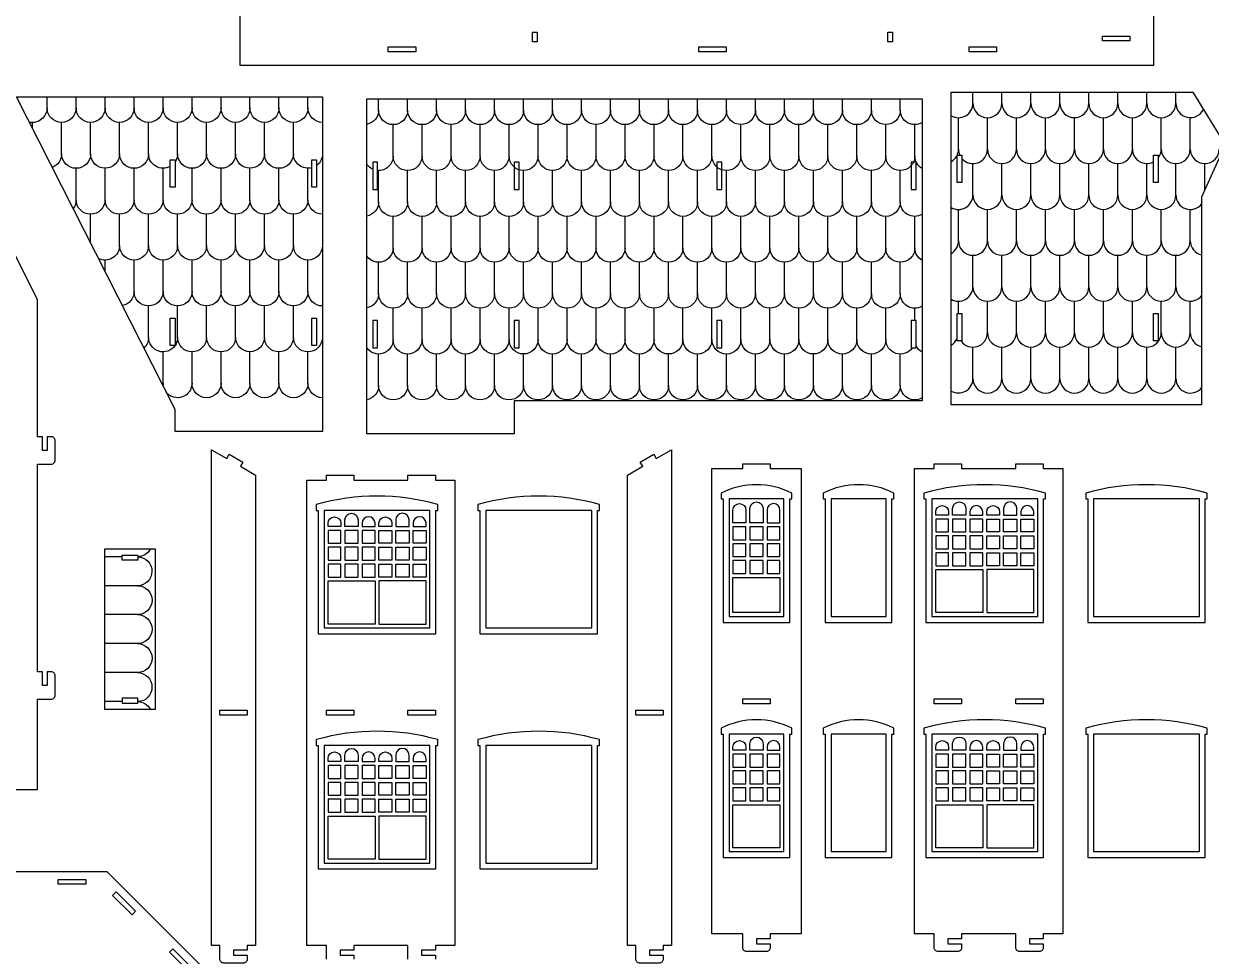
# Model space of a CAD drawing. Extents: x -2201 to 1951, y -2621 to 1009.
# Drawn here: x -1157 to 296, y -2041 to -899 of the extents above; entities that cross this region are included whole.
import ezdxf

# ---------------------------------------------------------------- set-up
doc = ezdxf.new("R2010")
doc.units = 0
doc.header["$MEASUREMENT"] = 0
doc.layers.add('LAYER1', color=18, linetype='CONTINUOUS')

msp = doc.modelspace()

# ---------------------------------------------------------------- linework, layer by layer
at = {"layer": 'LAYER1'}
for points in [[(225.5, -879), (225.5, -949.8), (-892.3, -949.8), (-892.3, -847.8)], [(-1128.8, -1001.9), (-1128.8, -988.2)], [(-1093.3, -1001.9), (-1093.3, -988.2)], [(-1057.8, -1001.9), (-1057.8, -988.2)], [(-1022.3, -1001.9), (-1022.3, -988.2)], [(-986.8, -1001.9), (-986.8, -988.2)], [(-951.4, -1001.9), (-951.4, -988.2)], [(-915.9, -1001.9), (-915.9, -988.2)], [(-880.4, -1001.9), (-880.4, -988.2)], [(-844.9, -1001.9), (-844.9, -988.2)], [(-809.4, -1001.9), (-809.4, -988.2)], [(4.6, -996.1), (4.6, -982.4)], [(40.1, -996.1), (40.1, -982.4)], [(75.6, -996.1), (75.6, -982.4)], [(111.1, -996.1), (111.1, -982.4)], [(146.5, -996.1), (146.5, -982.4)], [(182, -996.1), (182, -982.4)], [(217.5, -996.1), (217.5, -982.4)], [(253, -996.1), (253, -982.4)], [(-722.9, -1004.6), (-722.9, -990.9)], [(-687.4, -1004.6), (-687.4, -990.9)], [(-651.9, -1004.6), (-651.9, -990.9)], [(-616.5, -1004.6), (-616.5, -990.9)], [(-581, -1004.6), (-581, -990.9)], [(-545.5, -1004.6), (-545.5, -990.9)], [(-510, -1004.6), (-510, -990.9)], [(-474.5, -1004.6), (-474.5, -990.9)], [(-439.1, -1004.6), (-439.1, -990.9)], [(-403.6, -1004.6), (-403.6, -990.9)], [(-368.1, -1004.6), (-368.1, -990.9)], [(-332.6, -1004.6), (-332.6, -990.9)], [(-297.1, -1004.6), (-297.1, -990.9)], [(-261.7, -1004.6), (-261.7, -990.9)], [(-226.2, -1004.6), (-226.2, -990.9)], [(-190.7, -1004.6), (-190.7, -990.9)], [(-155.2, -1004.6), (-155.2, -990.9)], [(-119.7, -1004.6), (-119.7, -990.9)], [(-84.3, -1004.6), (-84.3, -990.9)], [(-13.1, -1052.3), (-13.1, -1013.8)], [(22.4, -1052.3), (22.4, -1013.8)], [(57.8, -1052.3), (57.8, -1013.8)], [(93.3, -1052.3), (93.3, -1013.8)], [(128.8, -1052.3), (128.8, -1013.8)], [(164.3, -1052.3), (164.3, -1013.8)], [(199.8, -1052.3), (199.8, -1013.8)], [(235.2, -1052.3), (235.2, -1013.8)], [(270.7, -1052.3), (270.7, -1013.8)], [(-1146.5, -1027.1), (-1146.5, -1019.6)], [(-1111, -1058.1), (-1111, -1019.6)], [(-1075.5, -1058.1), (-1075.5, -1019.6)], [(-1040.1, -1058.1), (-1040.1, -1019.6)], [(-1004.6, -1058.1), (-1004.6, -1019.6)], [(-969.1, -1058.1), (-969.1, -1019.6)], [(-933.6, -1058.1), (-933.6, -1019.6)], [(-898.1, -1058.1), (-898.1, -1019.6)], [(-862.7, -1058.1), (-862.7, -1019.6)], [(-827.2, -1058.1), (-827.2, -1019.6)], [(-705.2, -1060.8), (-705.2, -1022.3)], [(-669.7, -1060.8), (-669.7, -1022.3)], [(-634.2, -1060.8), (-634.2, -1022.3)], [(-598.7, -1060.8), (-598.7, -1022.3)], [(-563.2, -1060.8), (-563.2, -1022.3)], [(-527.8, -1060.8), (-527.8, -1022.3)], [(-492.3, -1060.8), (-492.3, -1022.3)], [(-456.8, -1060.8), (-456.8, -1022.3)], [(-421.3, -1060.8), (-421.3, -1022.3)], [(-385.8, -1060.8), (-385.8, -1022.3)], [(-350.4, -1060.8), (-350.4, -1022.3)], [(-314.9, -1060.8), (-314.9, -1022.3)], [(-279.4, -1060.8), (-279.4, -1022.3)], [(-243.9, -1060.8), (-243.9, -1022.3)], [(-208.4, -1060.8), (-208.4, -1022.3)], [(-173, -1060.8), (-173, -1022.3)], [(-137.5, -1060.8), (-137.5, -1022.3)], [(-102, -1060.8), (-102, -1022.3)], [(-66.5, -1060.8), (-66.5, -1022.3)], [(4.6, -1108.5), (4.6, -1070.1)], [(40.1, -1108.5), (40.1, -1070.1)], [(75.6, -1108.5), (75.6, -1070.1)], [(111.1, -1108.5), (111.1, -1070.1)], [(146.5, -1108.5), (146.5, -1070.1)], [(182, -1108.5), (182, -1070.1)], [(217.5, -1108.5), (217.5, -1070.1)], [(253, -1108.5), (253, -1070.1)], [(288.5, -1102.2), (288.5, -1070.1)], [(-1093.3, -1114.3), (-1093.3, -1075.8)], [(-1057.8, -1114.3), (-1057.8, -1075.8)], [(-1022.3, -1114.3), (-1022.3, -1075.8)], [(-986.8, -1114.3), (-986.8, -1075.8)], [(-951.4, -1114.3), (-951.4, -1075.8)], [(-915.9, -1114.3), (-915.9, -1075.8)], [(-880.4, -1114.3), (-880.4, -1075.8)], [(-844.9, -1114.3), (-844.9, -1075.8)], [(-809.4, -1114.3), (-809.4, -1075.8)], [(-722.9, -1117), (-722.9, -1078.5)], [(-687.4, -1117), (-687.4, -1078.5)], [(-651.9, -1117), (-651.9, -1078.5)], [(-616.5, -1117), (-616.5, -1078.5)], [(-581, -1117), (-581, -1078.5)], [(-545.5, -1117), (-545.5, -1078.5)], [(-510, -1117), (-510, -1078.5)], [(-474.5, -1117), (-474.5, -1078.5)], [(-439.1, -1117), (-439.1, -1078.5)], [(-403.6, -1117), (-403.6, -1078.5)], [(-368.1, -1117), (-368.1, -1078.5)], [(-332.6, -1117), (-332.6, -1078.5)], [(-297.1, -1117), (-297.1, -1078.5)], [(-261.7, -1117), (-261.7, -1078.5)], [(-226.2, -1117), (-226.2, -1078.5)], [(-190.7, -1117), (-190.7, -1078.5)], [(-155.2, -1117), (-155.2, -1078.5)], [(-119.7, -1117), (-119.7, -1078.5)], [(-84.3, -1117), (-84.3, -1078.5)], [(-1075.5, -1167.2), (-1075.5, -1132)], [(-1040.1, -1170.5), (-1040.1, -1132)], [(-1004.6, -1170.5), (-1004.6, -1132)], [(-969.1, -1170.5), (-969.1, -1132)], [(-933.6, -1170.5), (-933.6, -1132)], [(-898.1, -1170.5), (-898.1, -1132)], [(-862.7, -1170.5), (-862.7, -1132)], [(-827.2, -1170.5), (-827.2, -1132)], [(-13.1, -1164.7), (-13.1, -1126.3)], [(22.4, -1164.7), (22.4, -1126.3)], [(57.8, -1164.7), (57.8, -1126.3)], [(93.3, -1164.7), (93.3, -1126.3)], [(128.8, -1164.7), (128.8, -1126.3)], [(164.3, -1164.7), (164.3, -1126.3)], [(199.8, -1164.7), (199.8, -1126.3)], [(235.2, -1164.7), (235.2, -1126.3)], [(270.7, -1164.7), (270.7, -1126.3)], [(-705.2, -1173.2), (-705.2, -1134.7)], [(-669.7, -1173.2), (-669.7, -1134.7)], [(-634.2, -1173.2), (-634.2, -1134.7)], [(-598.7, -1173.2), (-598.7, -1134.7)], [(-563.2, -1173.2), (-563.2, -1134.7)], [(-527.8, -1173.2), (-527.8, -1134.7)], [(-492.3, -1173.2), (-492.3, -1134.7)], [(-456.8, -1173.2), (-456.8, -1134.7)], [(-421.3, -1173.2), (-421.3, -1134.7)], [(-385.8, -1173.2), (-385.8, -1134.7)], [(-350.4, -1173.2), (-350.4, -1134.7)], [(-314.9, -1173.2), (-314.9, -1134.7)], [(-279.4, -1173.2), (-279.4, -1134.7)], [(-243.9, -1173.2), (-243.9, -1134.7)], [(-208.4, -1173.2), (-208.4, -1134.7)], [(-173, -1173.2), (-173, -1134.7)], [(-137.5, -1173.2), (-137.5, -1134.7)], [(-102, -1173.2), (-102, -1134.7)], [(-66.5, -1173.2), (-66.5, -1134.7)], [(-1057.8, -1202.3), (-1057.8, -1188.3)], [(-1022.3, -1226.7), (-1022.3, -1188.3)], [(-986.8, -1226.7), (-986.8, -1188.3)], [(-951.4, -1226.7), (-951.4, -1188.3)], [(-915.9, -1226.7), (-915.9, -1188.3)], [(-880.4, -1226.7), (-880.4, -1188.3)], [(-844.9, -1226.7), (-844.9, -1188.3)], [(-809.4, -1226.7), (-809.4, -1188.3)], [(-722.9, -1229.4), (-722.9, -1191)], [(-687.4, -1229.4), (-687.4, -1191)], [(-651.9, -1229.4), (-651.9, -1191)], [(-616.5, -1229.4), (-616.5, -1191)], [(-581, -1229.4), (-581, -1191)], [(-545.5, -1229.4), (-545.5, -1191)], [(-510, -1229.4), (-510, -1191)], [(-474.5, -1229.4), (-474.5, -1191)], [(-439.1, -1229.4), (-439.1, -1191)], [(-403.6, -1229.4), (-403.6, -1191)], [(-368.1, -1229.4), (-368.1, -1191)], [(-332.6, -1229.4), (-332.6, -1191)], [(-297.1, -1229.4), (-297.1, -1191)], [(-261.7, -1229.4), (-261.7, -1191)], [(-226.2, -1229.4), (-226.2, -1191)], [(-190.7, -1229.4), (-190.7, -1191)], [(-155.2, -1229.4), (-155.2, -1191)], [(-119.7, -1229.4), (-119.7, -1191)], [(-84.3, -1229.4), (-84.3, -1191)], [(4.6, -1220.9), (4.6, -1182.5)], [(40.1, -1220.9), (40.1, -1182.5)], [(75.6, -1220.9), (75.6, -1182.5)], [(111.1, -1220.9), (111.1, -1182.5)], [(146.5, -1220.9), (146.5, -1182.5)], [(182, -1220.9), (182, -1182.5)], [(217.5, -1220.9), (217.5, -1182.5)], [(253, -1220.9), (253, -1182.5)], [(-1004.6, -1282.9), (-1004.6, -1244.5)], [(-969.1, -1282.9), (-969.1, -1244.5)], [(-933.6, -1282.9), (-933.6, -1244.5)], [(-898.1, -1282.9), (-898.1, -1244.5)], [(-862.7, -1282.9), (-862.7, -1244.5)], [(-827.2, -1282.9), (-827.2, -1244.5)], [(-705.2, -1285.6), (-705.2, -1247.2)], [(-669.7, -1285.6), (-669.7, -1247.2)], [(-634.2, -1285.6), (-634.2, -1247.2)], [(-598.7, -1285.6), (-598.7, -1247.2)], [(-563.2, -1285.6), (-563.2, -1247.2)], [(-527.8, -1285.6), (-527.8, -1247.2)], [(-492.3, -1285.6), (-492.3, -1247.2)], [(-456.8, -1285.6), (-456.8, -1247.2)], [(-421.3, -1285.6), (-421.3, -1247.2)], [(-385.8, -1285.6), (-385.8, -1247.2)], [(-350.4, -1285.6), (-350.4, -1247.2)], [(-314.9, -1285.6), (-314.9, -1247.2)], [(-279.4, -1285.6), (-279.4, -1247.2)], [(-243.9, -1285.6), (-243.9, -1247.2)], [(-208.4, -1285.6), (-208.4, -1247.2)], [(-173, -1285.6), (-173, -1247.2)], [(-137.5, -1285.6), (-137.5, -1247.2)], [(-102, -1285.6), (-102, -1247.2)], [(-66.5, -1262.2), (-66.5, -1247.2)], [(-13.1, -1253.7), (-13.1, -1238.7)], [(22.4, -1277.1), (22.4, -1238.7)], [(57.8, -1277.1), (57.8, -1238.7)], [(93.3, -1277.1), (93.3, -1238.7)], [(128.8, -1277.1), (128.8, -1238.7)], [(164.3, -1277.1), (164.3, -1238.7)], [(199.8, -1277.1), (199.8, -1238.7)], [(235.2, -1277.1), (235.2, -1238.7)], [(270.7, -1277.1), (270.7, -1238.7)], [(-986.8, -1339.1), (-986.8, -1300.7)], [(-951.4, -1339.1), (-951.4, -1300.7)], [(-915.9, -1339.1), (-915.9, -1300.7)], [(-880.4, -1339.1), (-880.4, -1300.7)], [(-844.9, -1339.1), (-844.9, -1300.7)], [(-809.4, -1339.1), (-809.4, -1300.7)], [(-722.9, -1341.8), (-722.9, -1303.4)], [(-687.4, -1341.8), (-687.4, -1303.4)], [(-651.9, -1341.8), (-651.9, -1303.4)], [(-616.5, -1341.8), (-616.5, -1303.4)], [(-581, -1341.8), (-581, -1303.4)], [(-545.5, -1341.8), (-545.5, -1303.4)], [(-510, -1341.8), (-510, -1303.4)], [(-474.5, -1341.8), (-474.5, -1303.4)], [(-439.1, -1341.8), (-439.1, -1303.4)], [(-403.6, -1341.8), (-403.6, -1303.4)], [(-368.1, -1341.8), (-368.1, -1303.4)], [(-332.6, -1341.8), (-332.6, -1303.4)], [(-297.1, -1341.8), (-297.1, -1303.4)], [(-261.7, -1341.8), (-261.7, -1303.4)], [(-226.2, -1341.8), (-226.2, -1303.4)], [(-190.7, -1341.8), (-190.7, -1303.4)], [(-155.2, -1341.8), (-155.2, -1303.4)], [(-119.7, -1341.8), (-119.7, -1303.4)], [(-84.3, -1341.8), (-84.3, -1303.4)], [(4.6, -1333.4), (4.6, -1294.9)], [(40.1, -1333.4), (40.1, -1294.9)], [(75.6, -1333.4), (75.6, -1294.9)], [(111.1, -1333.4), (111.1, -1294.9)], [(146.5, -1333.4), (146.5, -1294.9)], [(182, -1333.4), (182, -1294.9)], [(217.5, -1333.4), (217.5, -1294.9)], [(253, -1333.4), (253, -1294.9)], [(-1037, -1551.7), (-1058.5, -1551.7)], [(-1018.1, -1587.1), (-1058.5, -1587.1)], [(-1018.1, -1622.6), (-1058.5, -1622.6)], [(-1018.1, -1658.1), (-1058.5, -1658.1)], [(-1018.1, -1693.6), (-1058.5, -1693.6)], [(-1037, -1729.1), (-1058.5, -1729.1)]]:
    msp.add_lwpolyline(points, dxfattribs=at)
for points in [[(-534.7, -909), (-528.7, -909), (-528.7, -921), (-534.7, -921)], [(-99.7, -909), (-93.7, -909), (-93.7, -921), (-99.7, -921)], [(163.1, -913.8), (196.7, -913.8), (196.7, -919.8), (163.1, -919.8)], [(-711.1, -927), (-677.5, -927), (-677.5, -933), (-711.1, -933)], [(-331, -927), (-297.4, -927), (-297.4, -933), (-331, -933)], [(-0.1, -927), (33.5, -927), (33.5, -933), (-0.1, -933)], [(-972.2, -1371.3), (-1166.2, -988.2), (-791.7, -988.2), (-791.7, -1398.2), (-972.2, -1398.2)], [(284.5, -1111), (284.5, -1365.5), (-22, -1365.5), (-22, -982.4), (273.8, -982.4), (313.2, -1047.3)], [(-57.7, -1360.7), (-375.5, -1360.7), (-556.9, -1360.7), (-556.9, -1400.9), (-737.4, -1400.9), (-737.4, -990.9), (-57.7, -990.9)], [(-14.8, -1059.7), (-8.8, -1059.7), (-8.8, -1093.3), (-14.8, -1093.3)], [(225.5, -1059.7), (231.5, -1059.7), (231.5, -1093.3), (225.5, -1093.3)], [(-978.2, -1065.5), (-972.2, -1065.5), (-972.2, -1099.1), (-978.2, -1099.1)], [(-804.9, -1065.5), (-798.9, -1065.5), (-798.9, -1099.1), (-804.9, -1099.1)], [(-724.2, -1068.2), (-730.2, -1068.2), (-730.2, -1101.8), (-724.2, -1101.8)], [(-550.9, -1068.2), (-556.9, -1068.2), (-556.9, -1101.8), (-550.9, -1101.8)], [(-302.9, -1068.2), (-308.9, -1068.2), (-308.9, -1101.8), (-302.9, -1101.8)], [(-64.9, -1068.2), (-70.9, -1068.2), (-70.9, -1101.8), (-64.9, -1101.8)], [(-978.2, -1259.5), (-972.2, -1259.5), (-972.2, -1293.1), (-978.2, -1293.1)], [(-804.9, -1259.5), (-798.9, -1259.5), (-798.9, -1293.1), (-804.9, -1293.1)], [(-724.2, -1262.2), (-730.2, -1262.2), (-730.2, -1295.8), (-724.2, -1295.8)], [(-550.9, -1262.2), (-556.9, -1262.2), (-556.9, -1295.8), (-550.9, -1295.8)], [(-302.9, -1262.2), (-308.9, -1262.2), (-308.9, -1295.8), (-302.9, -1295.8)], [(-64.9, -1262.2), (-70.9, -1262.2), (-70.9, -1295.8), (-64.9, -1295.8)], [(-14.8, -1253.7), (-8.8, -1253.7), (-8.8, -1287.3), (-14.8, -1287.3)], [(225.5, -1253.7), (231.5, -1253.7), (231.5, -1287.3), (225.5, -1287.3)], [(-226.8, -1480.9), (-294, -1480.9), (-294, -1624.9), (-226.8, -1624.9)], [(-101.8, -1480.9), (-169, -1480.9), (-169, -1624.9), (-101.8, -1624.9)], [(83.9, -1480.9), (-45.7, -1480.9), (-45.7, -1624.9), (83.9, -1624.9)], [(281.9, -1480.9), (152.3, -1480.9), (152.3, -1624.9), (281.9, -1624.9)], [(-660.1, -1494.9), (-789.7, -1494.9), (-789.7, -1638.9), (-660.1, -1638.9)], [(-462.1, -1494.9), (-591.7, -1494.9), (-591.7, -1638.9), (-462.1, -1638.9)], [(-40.9, -1521.3), (-25.1, -1521.3), (-25.1, -1505.5), (-40.9, -1505.5)], [(-20.3, -1521.3), (-3.9, -1521.3), (-3.9, -1505.5), (-20.3, -1505.5)], [(0.9, -1521.3), (16.7, -1521.3), (16.7, -1505.5), (0.9, -1505.5)], [(37.3, -1521.3), (21.5, -1521.3), (21.5, -1505.5), (37.3, -1505.5)], [(58.5, -1521.3), (42.1, -1521.3), (42.1, -1505.5), (58.5, -1505.5)], [(79.1, -1521.3), (63.3, -1521.3), (63.3, -1505.5), (79.1, -1505.5)], [(-784.9, -1535.2), (-769.1, -1535.2), (-769.1, -1519.4), (-784.9, -1519.4)], [(-764.3, -1535.2), (-748, -1535.2), (-748, -1519.4), (-764.3, -1519.4)], [(-743.2, -1535.2), (-727.3, -1535.2), (-727.3, -1519.4), (-743.2, -1519.4)], [(-706.7, -1535.2), (-722.5, -1535.2), (-722.5, -1519.4), (-706.7, -1519.4)], [(-685.6, -1535.2), (-701.9, -1535.2), (-701.9, -1519.4), (-685.6, -1519.4)], [(-664.9, -1535.2), (-680.8, -1535.2), (-680.8, -1519.4), (-664.9, -1519.4)], [(-289.2, -1530.9), (-273.3, -1530.9), (-273.3, -1515.1), (-289.2, -1515.1)], [(-268.5, -1530.9), (-252.2, -1530.9), (-252.2, -1515.1), (-268.5, -1515.1)], [(-247.4, -1530.9), (-231.6, -1530.9), (-231.6, -1515.1), (-247.4, -1515.1)], [(-40.9, -1541.9), (-25.1, -1541.9), (-25.1, -1526.1), (-40.9, -1526.1)], [(-20.3, -1541.9), (-3.9, -1541.9), (-3.9, -1526.1), (-20.3, -1526.1)], [(0.9, -1541.9), (16.7, -1541.9), (16.7, -1526.1), (0.9, -1526.1)], [(37.3, -1541.9), (21.5, -1541.9), (21.5, -1526.1), (37.3, -1526.1)], [(58.5, -1541.9), (42.1, -1541.9), (42.1, -1526.1), (58.5, -1526.1)], [(79.1, -1541.9), (63.3, -1541.9), (63.3, -1526.1), (79.1, -1526.1)], [(-784.9, -1555.9), (-769.1, -1555.9), (-769.1, -1540), (-784.9, -1540)], [(-764.3, -1555.9), (-748, -1555.9), (-748, -1540), (-764.3, -1540)], [(-743.2, -1555.9), (-727.3, -1555.9), (-727.3, -1540), (-743.2, -1540)], [(-706.7, -1555.9), (-722.5, -1555.9), (-722.5, -1540), (-706.7, -1540)], [(-685.6, -1555.9), (-701.9, -1555.9), (-701.9, -1540), (-685.6, -1540)], [(-664.9, -1555.9), (-680.8, -1555.9), (-680.8, -1540), (-664.9, -1540)], [(-289.2, -1551.5), (-273.3, -1551.5), (-273.3, -1535.7), (-289.2, -1535.7)], [(-268.5, -1551.5), (-252.2, -1551.5), (-252.2, -1535.7), (-268.5, -1535.7)], [(-247.4, -1551.5), (-231.6, -1551.5), (-231.6, -1535.7), (-247.4, -1535.7)], [(-1058.5, -1738.2), (-996.2, -1738.2), (-996.2, -1542.5), (-1058.5, -1542.5)], [(-1037, -1555.7), (-1037, -1549.7), (-1017.8, -1549.7), (-1017.8, -1555.7)], [(-40.9, -1562.6), (-25.1, -1562.6), (-25.1, -1546.7), (-40.9, -1546.7)], [(-20.3, -1562.6), (-3.9, -1562.6), (-3.9, -1546.7), (-20.3, -1546.7)], [(0.9, -1562.6), (16.7, -1562.6), (16.7, -1546.7), (0.9, -1546.7)], [(37.3, -1562.6), (21.5, -1562.6), (21.5, -1546.7), (37.3, -1546.7)], [(58.5, -1562.6), (42.1, -1562.6), (42.1, -1546.7), (58.5, -1546.7)], [(79.1, -1562.6), (63.3, -1562.6), (63.3, -1546.7), (79.1, -1546.7)], [(-784.9, -1576.5), (-769.1, -1576.5), (-769.1, -1560.7), (-784.9, -1560.7)], [(-764.3, -1576.5), (-748, -1576.5), (-748, -1560.7), (-764.3, -1560.7)], [(-743.2, -1576.5), (-727.3, -1576.5), (-727.3, -1560.7), (-743.2, -1560.7)], [(-706.7, -1576.5), (-722.5, -1576.5), (-722.5, -1560.7), (-706.7, -1560.7)], [(-685.6, -1576.5), (-701.9, -1576.5), (-701.9, -1560.7), (-685.6, -1560.7)], [(-664.9, -1576.5), (-680.8, -1576.5), (-680.8, -1560.7), (-664.9, -1560.7)], [(-289.2, -1572.2), (-273.3, -1572.2), (-273.3, -1556.3), (-289.2, -1556.3)], [(-268.5, -1572.2), (-252.2, -1572.2), (-252.2, -1556.3), (-268.5, -1556.3)], [(-247.4, -1572.2), (-231.6, -1572.2), (-231.6, -1556.3), (-247.4, -1556.3)], [(16.7, -1620.1), (-40.9, -1620.1), (-40.9, -1567.4), (16.7, -1567.4)], [(21.5, -1620.1), (79.1, -1620.1), (79.1, -1567.4), (21.5, -1567.4)], [(-727.3, -1634.1), (-784.9, -1634.1), (-784.9, -1581.3), (-727.3, -1581.3)], [(-722.5, -1634.1), (-664.9, -1634.1), (-664.9, -1581.3), (-722.5, -1581.3)], [(-231.6, -1620.1), (-289.2, -1620.1), (-289.2, -1577), (-231.6, -1577)], [(-1037, -1725), (-1037, -1731), (-1017.8, -1731), (-1017.8, -1725)], [(-277.2, -1725.7), (-243.6, -1725.7), (-243.6, -1731.7), (-277.2, -1731.7)], [(-42.8, -1725.7), (-9.2, -1725.7), (-9.2, -1731.7), (-42.8, -1731.7)], [(57, -1725.7), (90.6, -1725.7), (90.6, -1731.7), (57, -1731.7)], [(-917.3, -1739.7), (-883.7, -1739.7), (-883.7, -1745.7), (-917.3, -1745.7)], [(-786.8, -1739.7), (-753.2, -1739.7), (-753.2, -1745.7), (-786.8, -1745.7)], [(-687.1, -1739.7), (-653.5, -1739.7), (-653.5, -1745.7), (-687.1, -1745.7)], [(-408.2, -1739.7), (-374.6, -1739.7), (-374.6, -1745.7), (-408.2, -1745.7)], [(-226.8, -1768.9), (-294, -1768.9), (-294, -1912.9), (-226.8, -1912.9)], [(-101.8, -1768.9), (-169, -1768.9), (-169, -1912.9), (-101.8, -1912.9)], [(83.9, -1768.9), (-45.7, -1768.9), (-45.7, -1912.9), (83.9, -1912.9)], [(281.9, -1768.9), (152.3, -1768.9), (152.3, -1912.9), (281.9, -1912.9)], [(-660.1, -1782.9), (-789.7, -1782.9), (-789.7, -1926.9), (-660.1, -1926.9)], [(-462.1, -1782.9), (-591.7, -1782.9), (-591.7, -1926.9), (-462.1, -1926.9)], [(-289.2, -1809.3), (-273.3, -1809.3), (-273.3, -1793.5), (-289.2, -1793.5)], [(-268.5, -1809.3), (-252.2, -1809.3), (-252.2, -1793.5), (-268.5, -1793.5)], [(-247.4, -1809.3), (-231.6, -1809.3), (-231.6, -1793.5), (-247.4, -1793.5)], [(-40.9, -1809.3), (-25.1, -1809.3), (-25.1, -1793.5), (-40.9, -1793.5)], [(-20.3, -1809.3), (-3.9, -1809.3), (-3.9, -1793.5), (-20.3, -1793.5)], [(0.9, -1809.3), (16.7, -1809.3), (16.7, -1793.5), (0.9, -1793.5)], [(37.3, -1809.3), (21.5, -1809.3), (21.5, -1793.5), (37.3, -1793.5)], [(58.5, -1809.3), (42.1, -1809.3), (42.1, -1793.5), (58.5, -1793.5)], [(79.1, -1809.3), (63.3, -1809.3), (63.3, -1793.5), (79.1, -1793.5)], [(-784.9, -1823.2), (-769.1, -1823.2), (-769.1, -1807.4), (-784.9, -1807.4)], [(-764.3, -1823.2), (-748, -1823.2), (-748, -1807.4), (-764.3, -1807.4)], [(-743.2, -1823.2), (-727.3, -1823.2), (-727.3, -1807.4), (-743.2, -1807.4)], [(-706.7, -1823.2), (-722.5, -1823.2), (-722.5, -1807.4), (-706.7, -1807.4)], [(-685.6, -1823.2), (-701.9, -1823.2), (-701.9, -1807.4), (-685.6, -1807.4)], [(-664.9, -1823.2), (-680.8, -1823.2), (-680.8, -1807.4), (-664.9, -1807.4)], [(-289.2, -1829.9), (-273.3, -1829.9), (-273.3, -1814.1), (-289.2, -1814.1)], [(-268.5, -1829.9), (-252.2, -1829.9), (-252.2, -1814.1), (-268.5, -1814.1)], [(-247.4, -1829.9), (-231.6, -1829.9), (-231.6, -1814.1), (-247.4, -1814.1)], [(-40.9, -1829.9), (-25.1, -1829.9), (-25.1, -1814.1), (-40.9, -1814.1)], [(-20.3, -1829.9), (-3.9, -1829.9), (-3.9, -1814.1), (-20.3, -1814.1)], [(0.9, -1829.9), (16.7, -1829.9), (16.7, -1814.1), (0.9, -1814.1)], [(37.3, -1829.9), (21.5, -1829.9), (21.5, -1814.1), (37.3, -1814.1)], [(58.5, -1829.9), (42.1, -1829.9), (42.1, -1814.1), (58.5, -1814.1)], [(79.1, -1829.9), (63.3, -1829.9), (63.3, -1814.1), (79.1, -1814.1)], [(-784.9, -1843.9), (-769.1, -1843.9), (-769.1, -1828), (-784.9, -1828)], [(-764.3, -1843.9), (-748, -1843.9), (-748, -1828), (-764.3, -1828)], [(-743.2, -1843.9), (-727.3, -1843.9), (-727.3, -1828), (-743.2, -1828)], [(-706.7, -1843.9), (-722.5, -1843.9), (-722.5, -1828), (-706.7, -1828)], [(-685.6, -1843.9), (-701.9, -1843.9), (-701.9, -1828), (-685.6, -1828)], [(-664.9, -1843.9), (-680.8, -1843.9), (-680.8, -1828), (-664.9, -1828)], [(-289.2, -1850.6), (-273.3, -1850.6), (-273.3, -1834.7), (-289.2, -1834.7)], [(-268.5, -1850.6), (-252.2, -1850.6), (-252.2, -1834.7), (-268.5, -1834.7)], [(-247.4, -1850.6), (-231.6, -1850.6), (-231.6, -1834.7), (-247.4, -1834.7)], [(-40.9, -1850.6), (-25.1, -1850.6), (-25.1, -1834.7), (-40.9, -1834.7)], [(-20.3, -1850.6), (-3.9, -1850.6), (-3.9, -1834.7), (-20.3, -1834.7)], [(0.9, -1850.6), (16.7, -1850.6), (16.7, -1834.7), (0.9, -1834.7)], [(37.3, -1850.6), (21.5, -1850.6), (21.5, -1834.7), (37.3, -1834.7)], [(58.5, -1850.6), (42.1, -1850.6), (42.1, -1834.7), (58.5, -1834.7)], [(79.1, -1850.6), (63.3, -1850.6), (63.3, -1834.7), (79.1, -1834.7)], [(-784.9, -1864.5), (-769.1, -1864.5), (-769.1, -1848.7), (-784.9, -1848.7)], [(-764.3, -1864.5), (-748, -1864.5), (-748, -1848.7), (-764.3, -1848.7)], [(-743.2, -1864.5), (-727.3, -1864.5), (-727.3, -1848.7), (-743.2, -1848.7)], [(-706.7, -1864.5), (-722.5, -1864.5), (-722.5, -1848.7), (-706.7, -1848.7)], [(-685.6, -1864.5), (-701.9, -1864.5), (-701.9, -1848.7), (-685.6, -1848.7)], [(-664.9, -1864.5), (-680.8, -1864.5), (-680.8, -1848.7), (-664.9, -1848.7)], [(-231.6, -1908.1), (-289.2, -1908.1), (-289.2, -1855.4), (-231.6, -1855.4)], [(16.7, -1908.1), (-40.9, -1908.1), (-40.9, -1855.4), (16.7, -1855.4)], [(21.5, -1908.1), (79.1, -1908.1), (79.1, -1855.4), (21.5, -1855.4)], [(-727.3, -1922.1), (-784.9, -1922.1), (-784.9, -1869.3), (-727.3, -1869.3)], [(-722.5, -1922.1), (-664.9, -1922.1), (-664.9, -1869.3), (-722.5, -1869.3)], [(-2200.5, -2077.1), (-2140.5, -2077.1), (-2140.5, -1999.4), (-2044.9, -1903.8), (-1837.7, -1903.8), (-1742.1, -1999.4), (-1742.1, -2017.1), (-1669.2, -2017.1), (-1544.4, -2017.1), (-1544.4, -2017.3), (-1319.1, -2017.1), (-1239.3, -1937.3), (-1055.7, -1937.3), (-926, -2067), (-926, -2250.5), (-1003.4, -2328), (-1003.4, -2620.7), (-2140.5, -2620.7), (-2140.5, -2308.9), (-2200.5, -2308.9)], [(-1115.1, -1952.9), (-1115.1, -1946.9), (-1081.5, -1946.9), (-1081.5, -1952.9)], [(-1024.8, -1990.3), (-1020.6, -1986), (-1044.3, -1962.3), (-1048.6, -1966.5)], [(-955.2, -2059.9), (-951, -2055.6), (-974.7, -2031.9), (-979, -2036.1)]]:
    msp.add_lwpolyline(points, close=True, dxfattribs=at)
for points in [[(-791.7, -1019.6, -0.414214), (-809.4, -1001.9, -1), (-844.9, -1001.9, -1), (-880.4, -1001.9, -1), (-915.9, -1001.9, -1), (-951.4, -1001.9, -1), (-986.8, -1001.9, -1), (-1022.3, -1001.9, -1), (-1057.8, -1001.9, -1), (-1093.3, -1001.9, -1), (-1128.8, -1001.9, -0.48284), (-1150.5, -1019.2)], [(-22, -1011.5, 0.576718), (4.6, -996.1, 1), (40.1, -996.1, 1), (75.6, -996.1, 1), (111.1, -996.1, 1), (146.5, -996.1, 1), (182, -996.1, 1), (217.5, -996.1, 1), (253, -996.1, 0.799485), (286.7, -1003.7)], [(-57.7, -1020, -0.576718), (-84.3, -1004.6, -1), (-119.7, -1004.6, -1), (-155.2, -1004.6, -1), (-190.7, -1004.6, -1), (-226.2, -1004.6, -1), (-261.7, -1004.6, -1), (-297.1, -1004.6, -1), (-332.6, -1004.6, -1), (-368.1, -1004.6, -1), (-403.6, -1004.6, -1), (-439.1, -1004.6, -1), (-474.5, -1004.6, -1), (-510, -1004.6, -1), (-545.5, -1004.6, -1), (-581, -1004.6, -1), (-616.5, -1004.6, -1), (-651.9, -1004.6, -1), (-687.4, -1004.6, -1), (-722.9, -1004.6, -0.361439), (-737.4, -1022)], [(-978.2, -1073.6, -0.57188), (-1004.6, -1058.1, -1), (-1040.1, -1058.1, -1), (-1075.5, -1058.1, -1), (-1111, -1058.1, -0.310751), (-1122.4, -1074.7)], [(-804.9, -1075.2, -0.492213), (-827.2, -1058.1, -1), (-862.7, -1058.1, -1), (-898.1, -1058.1, -1), (-933.6, -1058.1, -1), (-969.1, -1058.1, -0.151781), (-972.2, -1068.2)], [(-791.7, -1058.1, -0.237998), (-798.9, -1072.4)], [(-57.7, -1076.1, -0.267441), (-66.5, -1060.8, -1), (-102, -1060.8, -1), (-137.5, -1060.8, -1), (-173, -1060.8, -1), (-208.4, -1060.8, -1), (-243.9, -1060.8, -1), (-279.4, -1060.8, -1), (-314.9, -1060.8, -1), (-350.4, -1060.8, -1), (-385.8, -1060.8, -1), (-421.3, -1060.8, -1), (-456.8, -1060.8, -1), (-492.3, -1060.8, -1), (-527.8, -1060.8, -1), (-563.2, -1060.8, -1), (-598.7, -1060.8, -1), (-634.2, -1060.8, -1), (-669.7, -1060.8, -1), (-705.2, -1060.8, -0.435918), (-724.2, -1078.5)], [(-22, -1067.7, 0.267441), (-13.1, -1052.3, 0.107671), (-11.5, -1059.7)], [(-8.8, -1064, 0.69348), (22.4, -1052.3, 1), (57.8, -1052.3, 1), (93.3, -1052.3, 1), (128.8, -1052.3, 1), (164.3, -1052.3, 1), (199.8, -1052.3, 0.558942), (225.5, -1068.1)], [(231.5, -1063.2, 0.16682), (235.2, -1052.3, 1), (270.7, -1052.3, 1), (306.2, -1052.3, 0.104172), (307.7, -1059.5)], [(-730.2, -1077, -0.134003), (-737.4, -1071)], [(-791.7, -1132, -0.414214), (-809.4, -1114.3, -1), (-844.9, -1114.3, -1), (-880.4, -1114.3, -1), (-915.9, -1114.3, -1), (-951.4, -1114.3, -1), (-986.8, -1114.3, -1), (-1022.3, -1114.3, -1), (-1057.8, -1114.3, -1), (-1093.3, -1114.3, -0.164103), (-1096.9, -1125.1)], [(-57.7, -1132.4, -0.576718), (-84.3, -1117, -1), (-119.7, -1117, -1), (-155.2, -1117, -1), (-190.7, -1117, -1), (-226.2, -1117, -1), (-261.7, -1117, -1), (-297.1, -1117, -1), (-332.6, -1117, -1), (-368.1, -1117, -1), (-403.6, -1117, -1), (-439.1, -1117, -1), (-474.5, -1117, -1), (-510, -1117, -1), (-545.5, -1117, -1), (-581, -1117, -1), (-616.5, -1117, -1), (-651.9, -1117, -1), (-687.4, -1117, -1), (-722.9, -1117, -0.361439), (-737.4, -1134.4)], [(-22, -1123.9, 0.576718), (4.6, -1108.5, 1), (40.1, -1108.5, 1), (75.6, -1108.5, 1), (111.1, -1108.5, 1), (146.5, -1108.5, 1), (182, -1108.5, 1), (217.5, -1108.5, 1), (253, -1108.5, 0.705496), (284.5, -1119.7)], [(-1251, -1836.6), (-1140.6, -1836.6), (-1140.6, -1726.2), (-1123.8, -1726.2, 0.414214), (-1119, -1721.4), (-1119, -1697.4, 0.414214), (-1123.8, -1692.6), (-1128.6, -1692.6), (-1128.6, -1709.4), (-1134.6, -1709.4), (-1134.6, -1692.6), (-1140.6, -1692.6), (-1140.6, -1438.2), (-1123.8, -1438.2, 0.414214), (-1119, -1433.4), (-1119, -1409.4, 0.414214), (-1123.8, -1404.6), (-1128.6, -1404.6), (-1128.6, -1421.4), (-1134.6, -1421.4), (-1134.6, -1404.6), (-1140.6, -1404.6), (-1140.6, -1236.6), (-1175.8, -1166.8)], [(-791.7, -1170.5, -1), (-827.2, -1170.5, -1), (-862.7, -1170.5, -1), (-898.1, -1170.5, -1), (-933.6, -1170.5, -1), (-969.1, -1170.5, -1), (-1004.6, -1170.5, -1), (-1040.1, -1170.5, -0.560744), (-1065.9, -1186.3)], [(-57.7, -1188.6, -0.267441), (-66.5, -1173.2, -1), (-102, -1173.2, -1), (-137.5, -1173.2, -1), (-173, -1173.2, -1), (-208.4, -1173.2, -1), (-243.9, -1173.2, -1), (-279.4, -1173.2, -1), (-314.9, -1173.2, -1), (-350.4, -1173.2, -1), (-385.8, -1173.2, -1), (-421.3, -1173.2, -1), (-456.8, -1173.2, -1), (-492.3, -1173.2, -1), (-527.8, -1173.2, -1), (-563.2, -1173.2, -1), (-598.7, -1173.2, -1), (-634.2, -1173.2, -1), (-669.7, -1173.2, -1), (-705.2, -1173.2, -0.732158), (-737.4, -1183.4)], [(-22, -1180.1, 0.267441), (-13.1, -1164.7, 1), (22.4, -1164.7, 1), (57.8, -1164.7, 1), (93.3, -1164.7, 1), (128.8, -1164.7, 1), (164.3, -1164.7, 1), (199.8, -1164.7, 1), (235.2, -1164.7, 1), (270.7, -1164.7, 0.349221), (284.5, -1182)], [(-22, -1236.3, 0.576718), (4.6, -1220.9, 1), (40.1, -1220.9, 1), (75.6, -1220.9, 1), (111.1, -1220.9, 1), (146.5, -1220.9, 1), (182, -1220.9, 1), (217.5, -1220.9, 1), (253, -1220.9, 0.705496), (284.5, -1232.1)], [(-791.7, -1244.5, -0.414214), (-809.4, -1226.7, -1), (-844.9, -1226.7, -1), (-880.4, -1226.7, -1), (-915.9, -1226.7, -1), (-951.4, -1226.7, -1), (-986.8, -1226.7, -1), (-1022.3, -1226.7, -0.357985), (-1036.6, -1244.1)], [(-57.7, -1244.8, -0.576718), (-84.3, -1229.4, -1), (-119.7, -1229.4, -1), (-155.2, -1229.4, -1), (-190.7, -1229.4, -1), (-226.2, -1229.4, -1), (-261.7, -1229.4, -1), (-297.1, -1229.4, -1), (-332.6, -1229.4, -1), (-368.1, -1229.4, -1), (-403.6, -1229.4, -1), (-439.1, -1229.4, -1), (-474.5, -1229.4, -1), (-510, -1229.4, -1), (-545.5, -1229.4, -1), (-581, -1229.4, -1), (-616.5, -1229.4, -1), (-651.9, -1229.4, -1), (-687.4, -1229.4, -1), (-722.9, -1229.4, -0.361439), (-737.4, -1246.9)], [(-9.9, -1287.3, 0.734236), (22.4, -1277.1, 1), (57.8, -1277.1, 1), (93.3, -1277.1, 1), (128.8, -1277.1, 1), (164.3, -1277.1, 1), (199.8, -1277.1, 0.71406), (231.5, -1288, 0.16682), (235.2, -1277.1, 1), (270.7, -1277.1, 0.349221), (284.5, -1294.4)], [(-972.3, -1293.1, -0.734236), (-1004.6, -1282.9, -0.210306), (-1010.3, -1296)], [(-791.7, -1282.9, -1), (-827.2, -1282.9, -1), (-862.7, -1282.9, -1), (-898.1, -1282.9, -1), (-933.6, -1282.9, -1), (-969.1, -1282.9, -0.151781), (-972.2, -1293)], [(-69.7, -1295.8, -0.734236), (-102, -1285.6, -1), (-137.5, -1285.6, -1), (-173, -1285.6, -1), (-208.4, -1285.6, -1), (-243.9, -1285.6, -1), (-279.4, -1285.6, -1), (-314.9, -1285.6, -1), (-350.4, -1285.6, -1), (-385.8, -1285.6, -1), (-421.3, -1285.6, -1), (-456.8, -1285.6, -1), (-492.3, -1285.6, -1), (-527.8, -1285.6, -1), (-563.2, -1285.6, -1), (-598.7, -1285.6, -1), (-634.2, -1285.6, -1), (-669.7, -1285.6, -1), (-705.2, -1285.6, -0.732158), (-737.4, -1295.8)], [(-57.7, -1301, -0.154157), (-64.9, -1293.1)], [(-22, -1292.5, 0.154157), (-14.8, -1284.6)], [(-22, -1348.7, 0.576718), (4.6, -1333.4, 1), (40.1, -1333.4, 1), (75.6, -1333.4, 1), (111.1, -1333.4, 1), (146.5, -1333.4, 1), (182, -1333.4, 1), (217.5, -1333.4, 1), (253, -1333.4, 0.705496), (284.5, -1344.6)], [(-986.3, -1343.5, -0.061857), (-986.8, -1339.1, -0.040035), (-987.1, -1342)], [(-791.7, -1356.9, -0.414214), (-809.4, -1339.1, -1), (-844.9, -1339.1, -1), (-880.4, -1339.1, -1), (-915.9, -1339.1, -1), (-951.4, -1339.1, -0.703116), (-982.8, -1350.4)], [(-57.7, -1357.2, -0.576718), (-84.3, -1341.8, -1), (-119.7, -1341.8, -1), (-155.2, -1341.8, -1), (-190.7, -1341.8, -1), (-226.2, -1341.8, -1), (-261.7, -1341.8, -1), (-297.1, -1341.8, -1), (-332.6, -1341.8, -1), (-368.1, -1341.8, -1), (-403.6, -1341.8, -1), (-439.1, -1341.8, -1), (-474.5, -1341.8, -1), (-510, -1341.8, -1), (-545.5, -1341.8, -1), (-581, -1341.8, -1), (-616.5, -1341.8, -1), (-651.9, -1341.8, -1), (-687.4, -1341.8, -1), (-722.9, -1341.8, -0.361439), (-737.4, -1359.3)], [(-786.8, -2044.5), (-786.8, -2027.7), (-810.8, -2027.7), (-810.8, -1457.7), (-786.8, -1457.7), (-786.8, -1451.7), (-753.2, -1451.7), (-753.2, -1457.7), (-687.1, -1457.7), (-687.1, -1451.7), (-653.5, -1451.7), (-653.5, -1457.7), (-629.5, -1457.7), (-629.5, -2027.7), (-653.5, -2027.7), (-653.5, -2033.7), (-670.3, -2033.7), (-670.3, -2039.7), (-653.5, -2039.7), (-653.5, -2044.5, -0.414214)], [(-1002.6, -1542.5, -0.267892), (-1017.8, -1551.7, -0.990033), (-1018.1, -1587.1, -1), (-1018.1, -1622.6, -1), (-1018.1, -1658.1, -1), (-1018.1, -1693.6, -0.990033), (-1017.8, -1729.1, -0.267892), (-1002.6, -1738.2)], [(-687.1, -2044.5), (-687.1, -2027.7), (-753.2, -2027.7), (-753.2, -2033.7), (-770, -2033.7), (-770, -2039.7), (-753.2, -2039.7), (-753.2, -2044.5, -0.414214)]]:
    msp.add_lwpolyline(points, format="xyb", dxfattribs=at)
for points in [[(-883.7, -2033.7), (-900.5, -2033.7), (-900.5, -2039.7), (-883.7, -2039.7), (-883.7, -2044.5, -0.414214), (-888.5, -2049.3), (-912.5, -2049.3, -0.414214), (-917.3, -2044.5), (-917.3, -2027.7), (-927.5, -2027.7), (-927.5, -1420.5), (-908.8, -1431.3), (-905.8, -1426.1), (-889.2, -1435.7), (-892.2, -1440.9), (-873.5, -1451.7), (-873.5, -2027.7), (-883.7, -2027.7)], [(-364.4, -1420.5), (-364.4, -2027.7), (-374.6, -2027.7), (-374.6, -2033.7), (-391.4, -2033.7), (-391.4, -2039.7), (-374.6, -2039.7), (-374.6, -2044.5, -0.414214), (-379.4, -2049.3), (-403.4, -2049.3, -0.414214), (-408.2, -2044.5), (-408.2, -2027.7), (-418.4, -2027.7), (-418.4, -1451.7), (-399.7, -1440.9), (-402.7, -1435.7), (-386.1, -1426.1), (-383.1, -1431.3)], [(-277.2, -2030.5), (-277.2, -2013.7), (-315.1, -2013.7), (-315.1, -1443.7), (-277.2, -1443.7), (-277.2, -1437.7), (-243.6, -1437.7), (-243.6, -1443.7), (-205.7, -1443.7), (-205.7, -2013.7), (-243.6, -2013.7), (-243.6, -2019.7), (-260.4, -2019.7), (-260.4, -2025.7), (-243.6, -2025.7), (-243.6, -2030.5, -0.414214), (-248.4, -2035.3), (-272.4, -2035.3, -0.414214)], [(61.8, -2035.3, -0.414214), (57, -2030.5), (57, -2013.7), (-9.2, -2013.7), (-9.2, -2019.7), (-26, -2019.7), (-26, -2025.7), (-9.2, -2025.7), (-9.2, -2030.5, -0.414214), (-14, -2035.3), (-38, -2035.3, -0.414214), (-42.8, -2030.5), (-42.8, -2013.7), (-66.8, -2013.7), (-66.8, -1443.7), (-42.8, -1443.7), (-42.8, -1437.7), (-9.2, -1437.7), (-9.2, -1443.7), (57, -1443.7), (57, -1437.7), (90.6, -1437.7), (90.6, -1443.7), (114.6, -1443.7), (114.6, -2013.7), (90.6, -2013.7), (90.6, -2019.7), (73.8, -2019.7), (73.8, -2025.7), (90.6, -2025.7), (90.6, -2030.5, -0.414214), (85.8, -2035.3)], [(-301.2, -1480.9), (-301.2, -1632.1), (-219.6, -1632.1), (-219.6, -1480.9), (-217.2, -1480.9), (-217.2, -1473.7, 0.238913), (-303.6, -1473.7), (-303.6, -1480.9)], [(-176.2, -1480.9), (-176.2, -1632.1), (-94.6, -1632.1), (-94.6, -1480.9), (-92.2, -1480.9), (-92.2, -1473.7, 0.238913), (-178.6, -1473.7), (-178.6, -1480.9)], [(-52.9, -1480.9), (-52.9, -1632.1), (91.1, -1632.1), (91.1, -1480.9), (93.5, -1480.9), (93.5, -1473.7, 0.138723), (-55.3, -1473.7), (-55.3, -1480.9)], [(145.1, -1480.9), (145.1, -1632.1), (289.1, -1632.1), (289.1, -1480.9), (291.5, -1480.9), (291.5, -1473.7, 0.138723), (142.7, -1473.7), (142.7, -1480.9)], [(-796.9, -1494.9), (-796.9, -1646.1), (-652.9, -1646.1), (-652.9, -1494.9), (-650.5, -1494.9), (-650.5, -1487.7, 0.138723), (-799.3, -1487.7), (-799.3, -1494.9)], [(-598.9, -1494.9), (-598.9, -1646.1), (-454.9, -1646.1), (-454.9, -1494.9), (-452.5, -1494.9), (-452.5, -1487.7, 0.138723), (-601.3, -1487.7), (-601.3, -1494.9)], [(-273.3, -1494.4), (-273.3, -1510.3), (-289.2, -1510.3), (-289.2, -1494.4, -1)], [(-268.5, -1510.3), (-268.5, -1492.7, -1), (-252.2, -1492.7), (-252.2, -1510.3)], [(-247.4, -1494.4), (-247.4, -1510.3), (-231.6, -1510.3), (-231.6, -1494.4, 1)], [(-25.1, -1496.8), (-25.1, -1500.7), (-40.9, -1500.7), (-40.9, -1496.8, -1)], [(-20.3, -1500.7), (-20.3, -1492.7, -1), (-3.9, -1492.7), (-3.9, -1500.7)], [(0.9, -1496.8), (0.9, -1500.7), (16.7, -1500.7), (16.7, -1496.8, 1)], [(37.3, -1496.8), (37.3, -1500.7), (21.5, -1500.7), (21.5, -1496.8, -1)], [(58.5, -1500.7), (58.5, -1492.7, 1), (42.1, -1492.7), (42.1, -1500.7)], [(63.3, -1496.8), (63.3, -1500.7), (79.1, -1500.7), (79.1, -1496.8, 1)], [(-769.1, -1510.7), (-769.1, -1514.6), (-784.9, -1514.6), (-784.9, -1510.7, -1)], [(-764.3, -1514.6), (-764.3, -1506.6, -1), (-748, -1506.6), (-748, -1514.6)], [(-743.2, -1510.7), (-743.2, -1514.6), (-727.3, -1514.6), (-727.3, -1510.7, 1)], [(-706.7, -1510.7), (-706.7, -1514.6), (-722.5, -1514.6), (-722.5, -1510.7, -1)], [(-685.6, -1514.6), (-685.6, -1506.6, 1), (-701.9, -1506.6), (-701.9, -1514.6)], [(-680.8, -1510.7), (-680.8, -1514.6), (-664.9, -1514.6), (-664.9, -1510.7, 1)], [(-301.2, -1768.9), (-301.2, -1920.1), (-219.6, -1920.1), (-219.6, -1768.9), (-217.2, -1768.9), (-217.2, -1761.7, 0.238913), (-303.6, -1761.7), (-303.6, -1768.9)], [(-176.2, -1768.9), (-176.2, -1920.1), (-94.6, -1920.1), (-94.6, -1768.9), (-92.2, -1768.9), (-92.2, -1761.7, 0.238913), (-178.6, -1761.7), (-178.6, -1768.9)], [(-52.9, -1768.9), (-52.9, -1920.1), (91.1, -1920.1), (91.1, -1768.9), (93.5, -1768.9), (93.5, -1761.7, 0.138723), (-55.3, -1761.7), (-55.3, -1768.9)], [(145.1, -1768.9), (145.1, -1920.1), (289.1, -1920.1), (289.1, -1768.9), (291.5, -1768.9), (291.5, -1761.7, 0.138723), (142.7, -1761.7), (142.7, -1768.9)], [(-796.9, -1782.9), (-796.9, -1934.1), (-652.9, -1934.1), (-652.9, -1782.9), (-650.5, -1782.9), (-650.5, -1775.7, 0.138723), (-799.3, -1775.7), (-799.3, -1782.9)], [(-598.9, -1782.9), (-598.9, -1934.1), (-454.9, -1934.1), (-454.9, -1782.9), (-452.5, -1782.9), (-452.5, -1775.7, 0.138723), (-601.3, -1775.7), (-601.3, -1782.9)], [(-268.5, -1788.7), (-268.5, -1780.7, -1), (-252.2, -1780.7), (-252.2, -1788.7)], [(-20.3, -1788.7), (-20.3, -1780.7, -1), (-3.9, -1780.7), (-3.9, -1788.7)], [(58.5, -1788.7), (58.5, -1780.7, 1), (42.1, -1780.7), (42.1, -1788.7)], [(-764.3, -1802.6), (-764.3, -1794.6, -1), (-748, -1794.6), (-748, -1802.6)], [(-685.6, -1802.6), (-685.6, -1794.6, 1), (-701.9, -1794.6), (-701.9, -1802.6)], [(-273.3, -1784.8), (-273.3, -1788.7), (-289.2, -1788.7), (-289.2, -1784.8, -1)], [(-247.4, -1784.8), (-247.4, -1788.7), (-231.6, -1788.7), (-231.6, -1784.8, 1)], [(-25.1, -1784.8), (-25.1, -1788.7), (-40.9, -1788.7), (-40.9, -1784.8, -1)], [(0.9, -1784.8), (0.9, -1788.7), (16.7, -1788.7), (16.7, -1784.8, 1)], [(37.3, -1784.8), (37.3, -1788.7), (21.5, -1788.7), (21.5, -1784.8, -1)], [(63.3, -1784.8), (63.3, -1788.7), (79.1, -1788.7), (79.1, -1784.8, 1)], [(-769.1, -1798.7), (-769.1, -1802.6), (-784.9, -1802.6), (-784.9, -1798.7, -1)], [(-743.2, -1798.7), (-743.2, -1802.6), (-727.3, -1802.6), (-727.3, -1798.7, 1)], [(-706.7, -1798.7), (-706.7, -1802.6), (-722.5, -1802.6), (-722.5, -1798.7, -1)], [(-680.8, -1798.7), (-680.8, -1802.6), (-664.9, -1802.6), (-664.9, -1798.7, 1)]]:
    msp.add_lwpolyline(points, format="xyb", close=True, dxfattribs=at)

doc.saveas('drawing.dxf')
